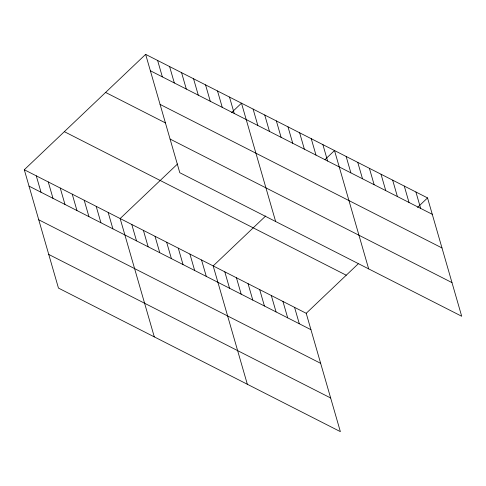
<?xml version="1.0" encoding="UTF-8"?>
<svg xmlns="http://www.w3.org/2000/svg" width="486" height="486" viewBox="0 0 486 486"><rect width="100%" height="100%" fill="white"/><g stroke="black" fill="none" stroke-linecap="round" stroke-linejoin="round"><path stroke-width="0.73" d="M24.3 169.742L306.21 313.294L340.364 431.635L58.46 288.083L24.3 169.742L145.636 54.365L427.54 197.917L461.7 316.258L179.79 172.706L145.636 54.365M177.56 163.958L120.151 218.548L154.305 336.895M231.47 112.691L241.481 103.172L275.641 221.513M265.702 215.972L213.178 265.921L247.338 384.262M325.031 159.56L334.514 150.545L368.667 268.886M306.21 313.294L358.188 263.862M417.529 207.431L427.54 197.917M150.368 70.762L432.273 214.308M160.076 104.405L441.987 247.951M105.596 92.437L165.501 122.94M170.082 139.063L451.992 282.615M64.34 131.663L346.251 275.216M29.032 186.138L310.943 329.69M38.74 219.781L320.651 363.334M48.746 254.439L330.656 397.991M415.913 191.994L420.645 208.391M404.285 186.071L409.018 202.468M392.658 180.148L397.39 196.544M381.024 174.231L385.756 190.627M369.396 168.308L374.129 184.704M357.769 162.385L362.501 178.781M346.141 156.462L350.874 172.858M322.88 144.621L327.613 161.018M311.253 138.698L315.985 155.095M299.625 132.775L304.358 149.172M287.998 126.858L292.73 143.255M276.37 120.935L281.102 137.331M264.742 115.012L269.475 131.408M253.109 109.095L257.841 125.485M294.577 307.371L299.309 323.767M229.501 97.072L234.234 113.463M282.949 301.448L287.682 317.844M217.521 90.967L222.254 107.363M271.322 295.524L276.054 311.921M205.542 84.868L210.274 101.264M259.694 289.607L264.427 306.004M193.556 78.768L198.288 95.165M248.067 283.684L252.799 300.081M181.576 72.663L186.308 89.059M236.439 277.761L241.171 294.158M169.596 66.564L174.328 82.96M224.805 271.844L229.538 288.234M157.616 60.464L162.348 76.861M201.55 259.998L206.283 276.394M189.923 254.075L194.655 270.471M178.295 248.158L183.028 264.554M166.662 242.235L171.394 258.631M155.034 236.311L159.766 252.708M143.406 230.388L148.139 246.785M131.779 224.471L136.511 240.868M108.165 212.449L112.898 228.845M96.185 206.343L100.918 222.74M84.206 200.244L88.938 216.641M72.226 194.145L76.958 210.541M60.246 188.046L64.978 204.442M48.26 181.94L52.992 198.337M36.28 175.841L41.012 192.237"/></g></svg>
